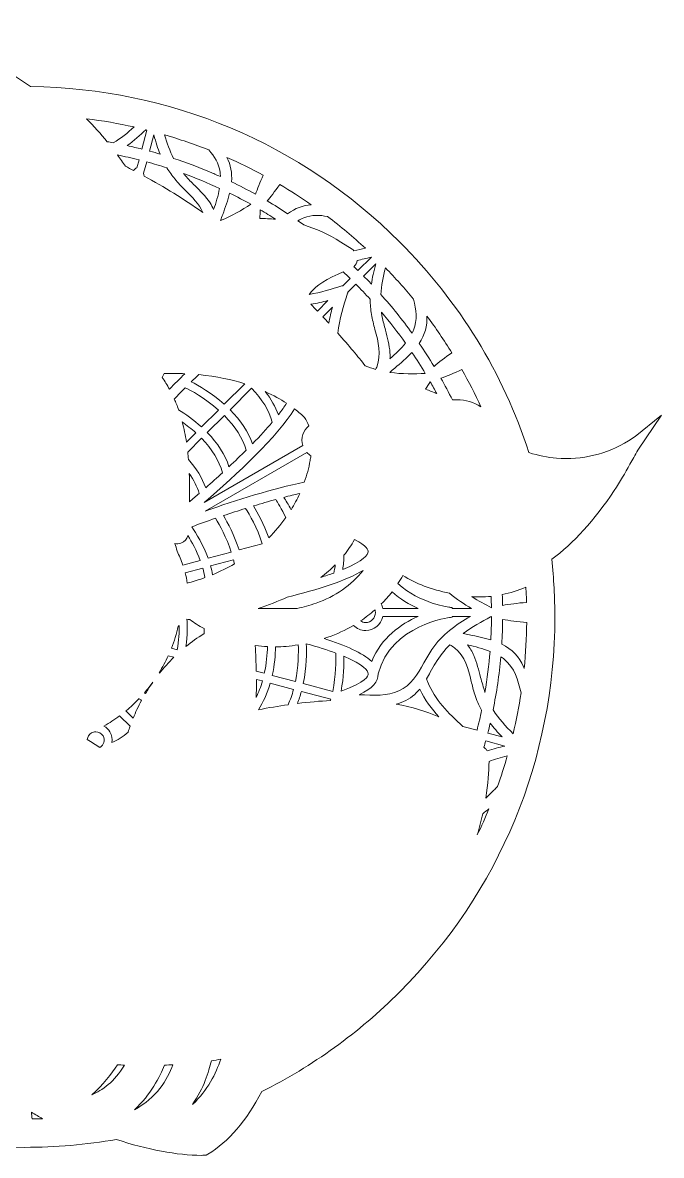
# Model space of a CAD drawing. Header units: millimetres. Extents: x 29 to 1471, y -326 to -22.
# Drawn here: x 1299.6 to 1470.9, y -326 to -22.5 of the extents above; entities that cross this region are included whole.
import ezdxf

# ---------------------------------------------------------------- set-up
doc = ezdxf.new("R2010")
doc.units = ezdxf.units.MM
doc.header["$MEASUREMENT"] = 0
doc.layers.add('Layer 1', color=7, linetype='Continuous')

msp = doc.modelspace()

# ---------------------------------------------------------------- linework, layer by layer
at = {"layer": 'Layer 1', "lineweight": 0}
for points, knots in [([(1463.9, -133.42), (1463.9, -133.42), (1462.07, -134.56), (1462.07, -134.56), (1456.36, -138.13), (1449.52, -139.77), (1442.81, -139.19), (1440.37, -138.98), (1437.94, -138.49), (1435.39, -137.71), (1428.45, -116.33), (1416.78, -97.34), (1400.7, -81.25), (1374.27, -54.82), (1339.14, -40.05), (1301.78, -39.64), (1297.49, -36.67), (1292.9, -34.01), (1288.14, -31.74), (1273.47, -24.73), (1259.79, -22.49), (1252.54, -22.68), (1252.54, -22.68), (1252.05, -22.7), (1252.05, -22.7), (1252.05, -22.7), (1251.64, -22.95), (1251.64, -22.95), (1244.8, -27.12), (1239.04, -34.68), (1234.52, -45.42), (1232.7, -49.74), (1231.48, -53.66), (1230.77, -56.25), (1219.95, -60.39), (1210.45, -66.56), (1202.53, -74.6), (1197.06, -80.14), (1192.4, -86.54), (1188.68, -93.62), (1168.65, -118.86), (1158.07, -149.33), (1158.07, -181.75), (1158.07, -182.17), (1158.08, -182.59), (1158.08, -183.01), (1158.08, -183.01), (1158.09, -183.44), (1158.09, -183.44), (1152.75, -187.66), (1147.57, -193.5), (1142.68, -200.82), (1141.11, -203.18), (1139.75, -205.59), (1138.43, -207.94), (1137.75, -209.15), (1137.06, -210.4), (1136.32, -211.64), (1136.32, -211.64), (1130.04, -221.01), (1130.04, -221.01), (1130.04, -221.01), (1137.02, -215.28), (1137.02, -215.28), (1137.02, -215.28), (1138.86, -214.13), (1138.86, -214.13), (1144.57, -210.56), (1151.4, -208.92), (1158.12, -209.5), (1159, -209.58), (1159.91, -209.69), (1160.84, -209.85), (1166.31, -237.27), (1179.74, -262.3), (1199.7, -282.25), (1226.54, -309.1), (1262.23, -323.88), (1300.2, -323.88), (1308.42, -323.88), (1316.69, -323.17), (1324.77, -321.77), (1332.93, -324.47), (1341.22, -326.02), (1347.51, -326.02), (1347.82, -326.02), (1348.11, -326.01), (1348.39, -326.01), (1348.39, -326.01), (1348.88, -325.99), (1348.88, -325.99), (1348.88, -325.99), (1349.3, -325.74), (1349.3, -325.74), (1354.84, -322.36), (1359.7, -316.71), (1363.75, -308.95), (1377.37, -302.13), (1389.8, -293.15), (1400.7, -282.25), (1427.54, -255.41), (1442.33, -219.72), (1442.33, -181.75), (1442.33, -176.61), (1442.05, -171.42), (1441.5, -166.3), (1447.3, -162.03), (1452.93, -155.83), (1458.25, -147.87), (1459.82, -145.52), (1461.16, -143.13), (1462.47, -140.8), (1463.08, -139.71), (1463.85, -138.35), (1464.61, -137.05), (1464.61, -137.05), (1470.89, -127.68), (1470.89, -127.68), (1470.89, -127.68), (1463.9, -133.42), (1463.9, -133.42)], [0, 0, 0, 0, 1, 1, 1, 2, 2, 2, 3, 3, 3, 4, 4, 4, 5, 5, 5, 6, 6, 6, 7, 7, 7, 8, 8, 8, 9, 9, 9, 10, 10, 10, 11, 11, 11, 12, 12, 12, 13, 13, 13, 14, 14, 14, 15, 15, 15, 16, 16, 16, 17, 17, 17, 18, 18, 18, 19, 19, 19, 20, 20, 20, 21, 21, 21, 22, 22, 22, 23, 23, 23, 24, 24, 24, 25, 25, 25, 26, 26, 26, 27, 27, 27, 28, 28, 28, 29, 29, 29, 30, 30, 30, 31, 31, 31, 32, 32, 32, 33, 33, 33, 34, 34, 34, 35, 35, 35, 36, 36, 36, 37, 37, 37, 38, 38, 38, 39, 39, 39, 40, 40, 40, 40]), ([(1329.5, -50.44), (1327.81, -52.03), (1325.97, -53.51), (1323.9, -54.67), (1323.37, -54.57), (1322.83, -54.48), (1322.3, -54.39), (1320.56, -52.27), (1318.72, -50.21), (1316.77, -48.24), (1321.05, -48.77), (1325.3, -49.51), (1329.5, -50.44)], [0, 0, 0, 0, 1, 1, 1, 2, 2, 2, 3, 3, 3, 4, 4, 4, 4]), ([(1332.97, -51.26), (1332.97, -51.26), (1331.6, -56.37), (1331.6, -56.37), (1330.34, -56.05), (1329.03, -55.74), (1327.69, -55.45), (1329.51, -54.13), (1331.15, -52.64), (1332.62, -51.18), (1332.73, -51.21), (1332.85, -51.23), (1332.97, -51.26)], [0, 0, 0, 0, 1, 1, 1, 2, 2, 2, 3, 3, 3, 4, 4, 4, 4]), ([(1334.83, -52.59), (1335.34, -54.55), (1335.87, -56.21), (1336.49, -57.72), (1335.6, -57.46), (1334.67, -57.19), (1333.67, -56.92), (1333.67, -56.92), (1334.83, -52.59), (1334.83, -52.59)], [0, 0, 0, 0, 1, 1, 1, 2, 2, 2, 3, 3, 3, 3]), ([(1349.56, -56.59), (1351.04, -58.3), (1352.2, -60.15), (1352.55, -62.53), (1352.61, -62.92), (1352.65, -63.32), (1352.66, -63.75), (1351.63, -63.28), (1350.73, -62.89), (1349.87, -62.52), (1346.74, -61.2), (1343.46, -59.97), (1340.12, -58.86), (1339.08, -56.88), (1338.31, -54.8), (1337.67, -52.54), (1341.7, -53.71), (1345.67, -55.06), (1349.56, -56.59)], [0, 0, 0, 0, 1, 1, 1, 2, 2, 2, 3, 3, 3, 4, 4, 4, 5, 5, 5, 6, 6, 6, 6]), ([(1330.27, -61.35), (1330.06, -61.42), (1329.88, -61.54), (1329.72, -61.72), (1329.6, -61.84), (1329.48, -61.97), (1329.37, -62.1), (1328.63, -61.72), (1327.9, -61.34), (1327.17, -60.98), (1326.49, -59.95), (1325.78, -58.94), (1325.05, -57.95), (1326.98, -58.34), (1328.92, -58.78), (1330.83, -59.26), (1330.83, -59.26), (1330.27, -61.35), (1330.27, -61.35)], [0, 0, 0, 0, 1, 1, 1, 2, 2, 2, 3, 3, 3, 4, 4, 4, 5, 5, 5, 6, 6, 6, 6]), ([(1343.24, -67.36), (1345.11, -69.24), (1346.91, -71.04), (1347.93, -73.32), (1342.77, -69.75), (1337.53, -66.5), (1332.24, -63.62), (1332.19, -63.37), (1332.14, -63.11), (1332.08, -62.84), (1332.08, -62.84), (1332.9, -59.8), (1332.9, -59.8), (1334.72, -60.3), (1336.55, -60.84), (1338.33, -61.41), (1338.97, -62.49), (1339.66, -63.46), (1340.43, -64.37), (1341.31, -65.43), (1342.29, -66.41), (1343.24, -67.36)], [0, 0, 0, 0, 1, 1, 1, 2, 2, 2, 3, 3, 3, 4, 4, 4, 5, 5, 5, 6, 6, 6, 7, 7, 7, 7]), ([(1364.15, -63.37), (1363.3, -65.25), (1362.56, -67.04), (1362.09, -68.47), (1359.93, -67.28), (1357.77, -66.16), (1355.64, -65.13), (1355.84, -62.73), (1355.43, -60.59), (1354.42, -58.62), (1357.72, -60.07), (1360.97, -61.66), (1364.15, -63.37)], [0, 0, 0, 0, 1, 1, 1, 2, 2, 2, 3, 3, 3, 4, 4, 4, 4]), ([(1350.84, -72.57), (1350.57, -71.97), (1350.25, -71.38), (1349.88, -70.81), (1348.71, -69.05), (1347.22, -67.57), (1345.78, -66.14), (1344.93, -65.29), (1344.05, -64.42), (1343.26, -63.5), (1343.09, -63.31), (1342.93, -63.12), (1342.78, -62.93), (1346.04, -64.11), (1349.27, -65.44), (1352.41, -66.89), (1352.08, -68.79), (1351.46, -70.74), (1350.84, -72.57)], [0, 0, 0, 0, 1, 1, 1, 2, 2, 2, 3, 3, 3, 4, 4, 4, 5, 5, 5, 6, 6, 6, 6]), ([(1377.01, -71.28), (1374.8, -71.42), (1372.75, -72.21), (1370.68, -73.69), (1368.91, -72.51), (1367.08, -71.37), (1365.22, -70.27), (1366.07, -69.26), (1367.17, -67.79), (1368.55, -65.86), (1371.43, -67.56), (1374.25, -69.36), (1377.01, -71.28)], [0, 0, 0, 0, 1, 1, 1, 2, 2, 2, 3, 3, 3, 4, 4, 4, 4]), ([(1353.29, -73.86), (1353.97, -72), (1354.66, -70.08), (1355.13, -68.19), (1357.1, -69.16), (1359.02, -70.16), (1360.84, -71.17), (1358.45, -72.69), (1355.68, -74.33), (1352.7, -75.51), (1352.89, -74.96), (1353.09, -74.41), (1353.29, -73.86)], [0, 0, 0, 0, 1, 1, 1, 2, 2, 2, 3, 3, 3, 4, 4, 4, 4]), ([(1363.25, -74.98), (1363.27, -74.17), (1363.3, -73.37), (1363.33, -72.61), (1364.73, -73.44), (1366.11, -74.29), (1367.47, -75.16), (1366, -75.02), (1364.59, -74.97), (1363.25, -74.98)], [0, 0, 0, 0, 1, 1, 1, 2, 2, 2, 3, 3, 3, 3]), ([(1381.4, -74.45), (1384.91, -77.11), (1388.3, -79.94), (1391.56, -82.94), (1390.54, -83.2), (1389.52, -83.42), (1388.47, -83.6), (1388.32, -83.45), (1388.16, -83.31), (1387.97, -83.2), (1387.97, -83.2), (1384.98, -81.31), (1384.98, -81.31), (1381.56, -79.16), (1378.21, -77.68), (1375.03, -76.69), (1374.49, -76.31), (1373.96, -75.93), (1373.43, -75.55), (1373.96, -75.25), (1374.48, -75), (1374.99, -74.8), (1377.19, -73.95), (1379.28, -74.03), (1381.4, -74.45)], [0, 0, 0, 0, 1, 1, 1, 2, 2, 2, 3, 3, 3, 4, 4, 4, 5, 5, 5, 6, 6, 6, 7, 7, 7, 8, 8, 8, 8]), ([(1389.54, -88.91), (1389.17, -88.55), (1388.82, -88.21), (1388.47, -87.88), (1388.93, -87.43), (1389.23, -86.84), (1389.33, -86.18), (1390.51, -85.96), (1391.76, -85.68), (1393.14, -85.31), (1393.14, -85.31), (1389.54, -88.91), (1389.54, -88.91)], [0, 0, 0, 0, 1, 1, 1, 2, 2, 2, 3, 3, 3, 4, 4, 4, 4]), ([(1393.14, -92.56), (1392.4, -91.77), (1391.72, -91.07), (1391.06, -90.41), (1391.06, -90.41), (1394.37, -87.11), (1394.37, -87.11), (1393.78, -89.15), (1393.38, -90.9), (1393.14, -92.56)], [0, 0, 0, 0, 1, 1, 1, 2, 2, 2, 3, 3, 3, 3]), ([(1376.49, -95.3), (1376.51, -95.27), (1376.53, -95.24), (1376.56, -95.21), (1377.56, -93.81), (1379.71, -91.74), (1384.25, -89.86), (1384.25, -89.86), (1385.6, -89.3), (1385.6, -89.3), (1386.21, -89.87), (1386.82, -90.45), (1387.42, -91.03), (1387.42, -91.03), (1385.48, -92.97), (1385.48, -92.97), (1385.39, -92.98), (1385.3, -93), (1385.21, -93.03), (1382.48, -93.89), (1379.55, -94.81), (1376.49, -95.3)], [0, 0, 0, 0, 1, 1, 1, 2, 2, 2, 3, 3, 3, 4, 4, 4, 5, 5, 5, 6, 6, 6, 7, 7, 7, 7]), ([(1396.91, -88.18), (1399.55, -90.9), (1402.07, -93.71), (1404.45, -96.61), (1405.14, -99.4), (1405.53, -102.1), (1404.44, -104.89), (1404.33, -105.17), (1404.2, -105.44), (1404.07, -105.72), (1401.47, -102.14), (1398.65, -98.63), (1395.67, -95.3), (1395.8, -92.94), (1396.25, -90.63), (1396.91, -88.18)], [0, 0, 0, 0, 1, 1, 1, 2, 2, 2, 3, 3, 3, 4, 4, 4, 5, 5, 5, 5]), ([(1394.56, -114.77), (1394.48, -114.97), (1394.39, -115.18), (1394.28, -115.4), (1393.34, -115.13), (1392.41, -114.81), (1391.5, -114.43), (1389.59, -112.02), (1387.12, -109.04), (1384.14, -105.68), (1384.53, -101.92), (1385.63, -98.35), (1386.77, -94.96), (1386.78, -94.93), (1386.79, -94.91), (1386.79, -94.9), (1386.83, -94.8), (1386.86, -94.7), (1386.88, -94.6), (1386.88, -94.6), (1388.94, -92.53), (1388.94, -92.53), (1390.26, -93.86), (1391.56, -95.23), (1392.81, -96.61), (1392.81, -98.01), (1392.93, -99.35), (1393.16, -100.68), (1393.16, -100.68), (1393.16, -100.68), (1393.16, -100.68), (1393.4, -102.04), (1393.75, -103.38), (1394.1, -104.67), (1395.02, -108.12), (1395.89, -111.38), (1394.56, -114.77)], [0, 0, 0, 0, 1, 1, 1, 2, 2, 2, 3, 3, 3, 4, 4, 4, 5, 5, 5, 6, 6, 6, 7, 7, 7, 8, 8, 8, 9, 9, 9, 10, 10, 10, 11, 11, 11, 12, 12, 12, 12]), ([(1378.68, -99.77), (1378.11, -99.17), (1377.52, -98.57), (1376.93, -97.96), (1378.51, -97.7), (1380.04, -97.34), (1381.49, -96.95), (1381.49, -96.95), (1378.68, -99.77), (1378.68, -99.77)], [0, 0, 0, 0, 1, 1, 1, 2, 2, 2, 3, 3, 3, 3]), ([(1382.72, -98.75), (1382.34, -100.1), (1381.98, -101.52), (1381.71, -103), (1381.2, -102.45), (1380.68, -101.89), (1380.15, -101.32), (1380.15, -101.32), (1382.72, -98.75), (1382.72, -98.75)], [0, 0, 0, 0, 1, 1, 1, 2, 2, 2, 3, 3, 3, 3]), ([(1398.12, -112.57), (1398.15, -112.05), (1398.15, -111.52), (1398.12, -110.98), (1397.99, -108.88), (1397.44, -106.85), (1396.91, -104.89), (1396.6, -103.73), (1396.27, -102.53), (1396.04, -101.34), (1395.96, -100.92), (1395.89, -100.49), (1395.84, -100.06), (1398.11, -102.75), (1400.28, -105.55), (1402.3, -108.39), (1401.13, -109.84), (1399.7, -111.17), (1398.12, -112.57)], [0, 0, 0, 0, 1, 1, 1, 2, 2, 2, 3, 3, 3, 4, 4, 4, 5, 5, 5, 6, 6, 6, 6]), ([(1408, -101.12), (1410.39, -104.3), (1412.63, -107.58), (1414.72, -110.94), (1412.9, -112.23), (1411.19, -113.51), (1409.94, -114.6), (1408.69, -112.53), (1407.36, -110.46), (1405.98, -108.44), (1407.5, -106.15), (1408.16, -103.75), (1408, -101.12)], [0, 0, 0, 0, 1, 1, 1, 2, 2, 2, 3, 3, 3, 4, 4, 4, 4]), ([(1404.02, -110.88), (1405.27, -112.73), (1406.47, -114.61), (1407.6, -116.5), (1404.7, -116.63), (1401.36, -116.69), (1398.07, -116.21), (1398.51, -115.82), (1398.97, -115.44), (1399.41, -115.07), (1400.99, -113.74), (1402.63, -112.36), (1404.02, -110.88)], [0, 0, 0, 0, 1, 1, 1, 2, 2, 2, 3, 3, 3, 4, 4, 4, 4]), ([(1339, -120.72), (1338.4, -119.61), (1337.75, -118.55), (1337.04, -117.54), (1337.04, -117.54), (1337.62, -116.54), (1337.62, -116.54), (1339.54, -116.48), (1341.38, -116.49), (1343.13, -116.57), (1341.76, -117.9), (1340.38, -119.29), (1339, -120.72)], [0, 0, 0, 0, 1, 1, 1, 2, 2, 2, 3, 3, 3, 4, 4, 4, 4]), ([(1353.69, -124.76), (1350.27, -121.71), (1346.72, -119.68), (1344.86, -118.71), (1345.53, -118.05), (1346.19, -117.42), (1346.83, -116.81), (1351.7, -117.27), (1355.82, -118.19), (1359.19, -119.25), (1359.19, -119.25), (1353.69, -124.76), (1353.69, -124.76)], [0, 0, 0, 0, 1, 1, 1, 2, 2, 2, 3, 3, 3, 4, 4, 4, 4]), ([(1422.52, -125.43), (1420.6, -124.17), (1418.47, -123.54), (1416.06, -123.54), (1415.67, -123.54), (1415.28, -123.56), (1414.88, -123.59), (1413.87, -121.58), (1412.84, -119.63), (1411.8, -117.78), (1413.38, -117.23), (1415.36, -116.39), (1417.4, -115.45), (1419.25, -118.7), (1420.95, -122.03), (1422.52, -125.43)], [0, 0, 0, 0, 1, 1, 1, 2, 2, 2, 3, 3, 3, 4, 4, 4, 5, 5, 5, 5]), ([(1343.25, -120.31), (1344.57, -120.97), (1348.46, -123.04), (1352.15, -126.3), (1352.15, -126.3), (1347.6, -130.84), (1347.6, -130.84), (1345.47, -128.9), (1343.27, -127.36), (1341.43, -126.21), (1341.09, -125.23), (1340.71, -124.28), (1340.3, -123.35), (1341.31, -122.29), (1342.3, -121.27), (1343.25, -120.31)], [0, 0, 0, 0, 1, 1, 1, 2, 2, 2, 3, 3, 3, 4, 4, 4, 5, 5, 5, 5]), ([(1366.58, -129.59), (1365.1, -131.33), (1363.32, -133.26), (1361.26, -135.35), (1360.13, -132.17), (1358.11, -129.1), (1355.25, -126.23), (1355.25, -126.23), (1361.02, -120.46), (1361.02, -120.46), (1363.85, -123.36), (1365.72, -126.43), (1366.58, -129.59)], [0, 0, 0, 0, 1, 1, 1, 2, 2, 2, 3, 3, 3, 4, 4, 4, 4]), ([(1368.2, -127.6), (1367.43, -125.45), (1366.25, -123.36), (1364.68, -121.35), (1366.91, -122.36), (1368.81, -123.44), (1370.38, -124.48), (1369.85, -125.35), (1369.15, -126.38), (1368.2, -127.6)], [0, 0, 0, 0, 1, 1, 1, 2, 2, 2, 3, 3, 3, 3]), ([(1407.67, -120.7), (1408.08, -120.03), (1408.5, -119.37), (1408.89, -118.75), (1408.9, -118.75), (1408.9, -118.74), (1408.91, -118.73), (1409.52, -119.79), (1410.1, -120.84), (1410.66, -121.89), (1409.69, -121.48), (1408.7, -121.08), (1407.67, -120.7)], [0, 0, 0, 0, 1, 1, 1, 2, 2, 2, 3, 3, 3, 4, 4, 4, 4]), ([(1374.75, -135.81), (1374.75, -135.81), (1348.3, -151.08), (1348.3, -151.08), (1357.04, -143.57), (1368.08, -133.32), (1372.51, -125.97), (1373.69, -126.87), (1374.6, -127.68), (1375.22, -128.28), (1375.71, -128.97), (1376.08, -129.73), (1376.36, -130.53), (1374.78, -131.73), (1374.12, -133.85), (1374.75, -135.81)], [0, 0, 0, 0, 1, 1, 1, 2, 2, 2, 3, 3, 3, 4, 4, 4, 5, 5, 5, 5]), ([(1346.06, -132.39), (1346.06, -132.39), (1343.55, -134.9), (1343.55, -134.9), (1343.27, -133.02), (1342.89, -131.22), (1342.44, -129.49), (1343.61, -130.33), (1344.85, -131.29), (1346.06, -132.39)], [0, 0, 0, 0, 1, 1, 1, 2, 2, 2, 3, 3, 3, 3]), ([(1353.71, -127.77), (1356.67, -130.72), (1358.63, -133.85), (1359.56, -137.06), (1358.13, -138.48), (1356.59, -139.96), (1354.96, -141.48), (1353.89, -138.29), (1351.94, -135.22), (1349.14, -132.33), (1349.14, -132.33), (1353.71, -127.77), (1353.71, -127.77)], [0, 0, 0, 0, 1, 1, 1, 2, 2, 2, 3, 3, 3, 4, 4, 4, 4]), ([(1347.6, -133.87), (1350.45, -136.81), (1352.34, -139.91), (1353.21, -143.09), (1351.77, -144.4), (1350.27, -145.75), (1348.72, -147.11), (1347.77, -144.48), (1346.21, -141.94), (1344.07, -139.52), (1344.02, -138.88), (1343.96, -138.23), (1343.89, -137.59), (1343.89, -137.59), (1347.6, -133.87), (1347.6, -133.87)], [0, 0, 0, 0, 1, 1, 1, 2, 2, 2, 3, 3, 3, 4, 4, 4, 5, 5, 5, 5]), ([(1376.91, -138.57), (1376.85, -139.02), (1376.78, -139.45), (1376.72, -139.83), (1376.37, -141.8), (1375.84, -143.75), (1375.15, -145.66), (1366.88, -147.25), (1356.74, -150.5), (1348.57, -153.39), (1348.57, -153.39), (1375.82, -137.66), (1375.82, -137.66), (1376.14, -138.02), (1376.51, -138.32), (1376.91, -138.57)], [0, 0, 0, 0, 1, 1, 1, 2, 2, 2, 3, 3, 3, 4, 4, 4, 5, 5, 5, 5]), ([(1344.3, -143.31), (1345.52, -145.05), (1346.41, -146.83), (1346.97, -148.64), (1346.11, -149.38), (1345.23, -150.13), (1344.35, -150.88), (1344.4, -148.59), (1344.41, -146.03), (1344.3, -143.31)], [0, 0, 0, 0, 1, 1, 1, 2, 2, 2, 3, 3, 3, 3]), ([(1369.67, -149.69), (1371.17, -149.31), (1372.58, -148.97), (1373.92, -148.67), (1373.24, -150.16), (1372.46, -151.61), (1371.6, -153.01), (1370.86, -151.61), (1370.18, -150.48), (1369.67, -149.69)], [0, 0, 0, 0, 1, 1, 1, 2, 2, 2, 3, 3, 3, 3]), ([(1370.21, -155.1), (1368.86, -157.02), (1367.33, -158.84), (1365.63, -160.52), (1364.34, -156.85), (1362.65, -153.81), (1361.53, -151.99), (1363.6, -151.36), (1365.6, -150.78), (1367.49, -150.27), (1367.99, -151.03), (1369.08, -152.77), (1370.21, -155.1)], [0, 0, 0, 0, 1, 1, 1, 2, 2, 2, 3, 3, 3, 4, 4, 4, 4]), ([(1357.68, -163.8), (1356.42, -159.85), (1354.61, -156.51), (1353.45, -154.59), (1355.47, -153.91), (1357.47, -153.26), (1359.4, -152.65), (1360.42, -154.27), (1362.49, -157.83), (1363.88, -162.14), (1363.88, -162.14), (1357.68, -163.8), (1357.68, -163.8)], [0, 0, 0, 0, 1, 1, 1, 2, 2, 2, 3, 3, 3, 4, 4, 4, 4]), ([(1351.36, -155.3), (1352.47, -157.12), (1354.3, -160.42), (1355.57, -164.37), (1355.57, -164.37), (1349.37, -166.03), (1349.37, -166.03), (1348.05, -162.38), (1346.18, -159.34), (1344.96, -157.58), (1347.08, -156.8), (1349.23, -156.04), (1351.36, -155.3)], [0, 0, 0, 0, 1, 1, 1, 2, 2, 2, 3, 3, 3, 4, 4, 4, 4]), ([(1341.04, -164.1), (1340.86, -163.42), (1340.67, -162.74), (1340.45, -162.07), (1340.99, -162.18), (1341.55, -162.15), (1342.09, -161.95), (1343.01, -161.61), (1343.68, -160.87), (1343.94, -159.96), (1344.97, -161.6), (1346.27, -163.93), (1347.25, -166.6), (1347.25, -166.6), (1342.61, -167.84), (1342.61, -167.84), (1342.14, -166.48), (1341.59, -165.22), (1341.04, -164.1)], [0, 0, 0, 0, 1, 1, 1, 2, 2, 2, 3, 3, 3, 4, 4, 4, 5, 5, 5, 6, 6, 6, 6]), ([(1392.25, -164.26), (1392.19, -165.07), (1391.19, -166.73), (1385.44, -169.07), (1385.67, -167.83), (1385.78, -166.54), (1385.77, -165.22), (1386.85, -163.88), (1387.79, -162.49), (1388.6, -161.03), (1392.03, -162.67), (1392.28, -163.86), (1392.25, -164.26)], [0, 0, 0, 0, 1, 1, 1, 2, 2, 2, 3, 3, 3, 4, 4, 4, 4]), ([(1350.55, -170.42), (1350.42, -169.65), (1350.24, -168.87), (1350.02, -168.08), (1350.02, -168.08), (1356.16, -166.43), (1356.16, -166.43), (1356.26, -166.8), (1356.34, -167.17), (1356.42, -167.54), (1354.55, -168.62), (1352.59, -169.58), (1350.55, -170.42)], [0, 0, 0, 0, 1, 1, 1, 2, 2, 2, 3, 3, 3, 4, 4, 4, 4]), ([(1347.92, -168.64), (1348.16, -169.52), (1348.35, -170.37), (1348.49, -171.21), (1347.11, -171.71), (1345.71, -172.15), (1344.28, -172.53), (1344.28, -172.53), (1343.78, -172.66), (1343.78, -172.66), (1343.66, -171.76), (1343.48, -170.84), (1343.23, -169.89), (1343.23, -169.89), (1347.92, -168.64), (1347.92, -168.64)], [0, 0, 0, 0, 1, 1, 1, 2, 2, 2, 3, 3, 3, 4, 4, 4, 5, 5, 5, 5]), ([(1390.94, -169.26), (1387.84, -173.16), (1383.38, -176.31), (1378.33, -178.05), (1376.59, -178.65), (1374.89, -179.11), (1373.24, -179.45), (1373.24, -179.45), (1362.81, -179.45), (1362.81, -179.45), (1365.58, -178.54), (1368.16, -177.54), (1370.54, -176.44), (1378.65, -174.46), (1386.43, -172.02), (1390.94, -169.26)], [0, 0, 0, 0, 1, 1, 1, 2, 2, 2, 3, 3, 3, 4, 4, 4, 5, 5, 5, 5]), ([(1383.05, -169.98), (1381.97, -170.36), (1380.81, -170.75), (1379.56, -171.14), (1380.98, -170.07), (1382.28, -168.95), (1383.47, -167.77), (1383.37, -168.53), (1383.24, -169.27), (1383.05, -169.98)], [0, 0, 0, 0, 1, 1, 1, 2, 2, 2, 3, 3, 3, 3]), ([(1414.32, -179.17), (1414.2, -179.16), (1406.12, -178.21), (1400.26, -172.81), (1400.72, -172.1), (1401.17, -171.37), (1401.57, -170.63), (1405.06, -172.8), (1409.26, -174.4), (1414.11, -175.4), (1415.98, -176.99), (1417.97, -178.29), (1419.98, -179.45), (1419.98, -179.45), (1414.79, -179.45), (1414.79, -179.45), (1414.79, -179.45), (1414.81, -179.22), (1414.81, -179.22), (1414.81, -179.22), (1414.32, -179.17), (1414.32, -179.17)], [0, 0, 0, 0, 1, 1, 1, 2, 2, 2, 3, 3, 3, 4, 4, 4, 5, 5, 5, 6, 6, 6, 7, 7, 7, 7]), ([(1398.67, -175.03), (1400.88, -176.99), (1403.34, -178.42), (1405.68, -179.45), (1405.68, -179.45), (1396.22, -179.45), (1396.22, -179.45), (1396.13, -179.03), (1395.98, -178.63), (1395.8, -178.26), (1396.83, -177.24), (1397.78, -176.15), (1398.67, -175.03)], [0, 0, 0, 0, 1, 1, 1, 2, 2, 2, 3, 3, 3, 4, 4, 4, 4]), ([(1434.56, -173.79), (1434.64, -175.15), (1434.7, -176.5), (1434.74, -177.84), (1432.37, -178.04), (1430.09, -178.31), (1428.32, -178.64), (1428.3, -177.67), (1428.27, -176.71), (1428.24, -175.76), (1430.35, -175.33), (1432.46, -174.67), (1434.56, -173.79)], [0, 0, 0, 0, 1, 1, 1, 2, 2, 2, 3, 3, 3, 4, 4, 4, 4]), ([(1425.33, -179.26), (1423.66, -178.41), (1421.85, -177.43), (1420.07, -176.29), (1420.79, -176.35), (1421.52, -176.38), (1422.25, -176.38), (1423.25, -176.38), (1424.25, -176.33), (1425.25, -176.22), (1425.29, -177.23), (1425.32, -178.24), (1425.33, -179.26)], [0, 0, 0, 0, 1, 1, 1, 2, 2, 2, 3, 3, 3, 4, 4, 4, 4]), ([(1380.44, -187.52), (1380.78, -187.41), (1381.13, -187.3), (1381.47, -187.18), (1383.87, -186.36), (1386.16, -185.28), (1388.33, -184.01), (1389.19, -184.87), (1390.35, -185.4), (1391.62, -185.4), (1393.83, -185.4), (1395.74, -183.79), (1396.22, -181.59), (1396.22, -181.59), (1405.68, -181.59), (1405.68, -181.59), (1401.01, -183.64), (1395.82, -187.28), (1393.22, -193.65), (1390.84, -191.41), (1386.12, -189.34), (1380.44, -187.52)], [0, 0, 0, 0, 1, 1, 1, 2, 2, 2, 3, 3, 3, 4, 4, 4, 5, 5, 5, 6, 6, 6, 7, 7, 7, 7]), ([(1389.9, -202.58), (1393.39, -200.89), (1395.01, -199.09), (1394.96, -196.97), (1398.44, -183.75), (1414.16, -181.89), (1414.32, -181.87), (1414.32, -181.87), (1414.82, -181.82), (1414.82, -181.82), (1414.82, -181.82), (1414.79, -181.59), (1414.79, -181.59), (1414.79, -181.59), (1419.69, -181.59), (1419.69, -181.59), (1415.88, -183.77), (1412.11, -186.44), (1409.34, -190.49), (1408.56, -191.63), (1407.88, -192.84), (1407.23, -194.01), (1405.48, -197.12), (1403.83, -200.05), (1400.54, -201.55), (1397.49, -202.93), (1393.66, -202.8), (1389.9, -202.58)], [0, 0, 0, 0, 1, 1, 1, 2, 2, 2, 3, 3, 3, 4, 4, 4, 5, 5, 5, 6, 6, 6, 7, 7, 7, 8, 8, 8, 9, 9, 9, 9]), ([(1394.11, -179.83), (1394.16, -180.05), (1394.2, -180.28), (1394.2, -180.52), (1394.2, -182.03), (1393.04, -183.25), (1391.62, -183.25), (1391.1, -183.25), (1390.63, -183.09), (1390.23, -182.82), (1391.59, -181.9), (1392.89, -180.9), (1394.11, -179.83)], [0, 0, 0, 0, 1, 1, 1, 2, 2, 2, 3, 3, 3, 4, 4, 4, 4]), ([(1425.15, -187.89), (1423.33, -187.32), (1421.37, -186.92), (1419.48, -186.53), (1418.89, -186.41), (1418.3, -186.29), (1417.71, -186.17), (1420.13, -184.4), (1422.79, -182.95), (1425.11, -181.75), (1425.14, -181.74), (1425.16, -181.73), (1425.18, -181.72), (1425.24, -181.69), (1425.29, -181.67), (1425.34, -181.64), (1425.33, -183.66), (1425.27, -185.76), (1425.15, -187.89)], [0, 0, 0, 0, 1, 1, 1, 2, 2, 2, 3, 3, 3, 4, 4, 4, 5, 5, 5, 6, 6, 6, 6]), ([(1339.52, -190.15), (1340.28, -188.23), (1340.9, -186.25), (1341.37, -184.22), (1341.44, -184.17), (1341.52, -184.12), (1341.6, -184.06), (1341.62, -185.69), (1341.53, -188.05), (1341.07, -190.56), (1341.07, -190.56), (1339.52, -190.15), (1339.52, -190.15)], [0, 0, 0, 0, 1, 1, 1, 2, 2, 2, 3, 3, 3, 4, 4, 4, 4]), ([(1343.68, -182.33), (1343.93, -182.37), (1344.18, -182.41), (1344.42, -182.45), (1345.63, -183.32), (1346.92, -184.13), (1348.26, -184.86), (1348.27, -185.27), (1348.29, -185.72), (1348.29, -186.19), (1346.53, -187.3), (1344.91, -188.47), (1343.41, -189.69), (1343.86, -186.59), (1343.79, -183.86), (1343.68, -182.33)], [0, 0, 0, 0, 1, 1, 1, 2, 2, 2, 3, 3, 3, 4, 4, 4, 5, 5, 5, 5]), ([(1434.1, -195.53), (1434.05, -195.39), (1433.99, -195.26), (1433.94, -195.13), (1432.8, -192.41), (1430.88, -190.41), (1428.09, -189.03), (1428.23, -186.82), (1428.31, -184.6), (1428.33, -182.4), (1430.11, -182.74), (1432.41, -183), (1434.79, -183.2), (1434.75, -187.34), (1434.51, -191.45), (1434.1, -195.53)], [0, 0, 0, 0, 1, 1, 1, 2, 2, 2, 3, 3, 3, 4, 4, 4, 5, 5, 5, 5]), ([(1365.3, -189.69), (1365.22, -191.7), (1365, -194.21), (1364.43, -196.82), (1364.43, -196.82), (1362.26, -196.24), (1362.26, -196.24), (1362.21, -193.97), (1362.12, -191.68), (1362.01, -189.38), (1363.1, -189.53), (1364.2, -189.63), (1365.3, -189.69)], [0, 0, 0, 0, 1, 1, 1, 2, 2, 2, 3, 3, 3, 4, 4, 4, 4]), ([(1366.55, -197.39), (1367.16, -194.58), (1367.4, -191.91), (1367.47, -189.74), (1368.43, -189.74), (1369.38, -189.7), (1370.3, -189.62), (1371.36, -189.54), (1372.44, -189.4), (1373.54, -189.21), (1373.6, -191.17), (1373.58, -194.95), (1372.76, -199.05), (1372.76, -199.05), (1366.55, -197.39), (1366.55, -197.39)], [0, 0, 0, 0, 1, 1, 1, 2, 2, 2, 3, 3, 3, 4, 4, 4, 5, 5, 5, 5]), ([(1374.86, -199.62), (1375.79, -195.13), (1375.78, -191.03), (1375.68, -188.93), (1378.7, -189.77), (1381.36, -190.61), (1383.6, -191.44), (1383.67, -193.3), (1383.69, -197.38), (1382.76, -201.73), (1382.76, -201.73), (1374.86, -199.62), (1374.86, -199.62)], [0, 0, 0, 0, 1, 1, 1, 2, 2, 2, 3, 3, 3, 4, 4, 4, 4]), ([(1417.69, -211.1), (1413.68, -207.41), (1410.21, -203.96), (1408.26, -199.22), (1408.16, -198.96), (1408.05, -198.68), (1407.93, -198.34), (1408.27, -197.75), (1408.6, -197.14), (1408.92, -196.56), (1409.39, -195.7), (1409.83, -194.88), (1410.3, -194.12), (1411.44, -192.28), (1412.72, -190.65), (1414.2, -189.17), (1414.65, -189.44), (1415.05, -189.73), (1415.43, -190.03), (1418.3, -192.34), (1419.09, -195.57), (1419.92, -199), (1420.2, -200.15), (1420.49, -201.34), (1420.86, -202.5), (1421.33, -203.95), (1421.93, -205.33), (1422.7, -206.73), (1422.33, -208.52), (1421.91, -210.32), (1421.46, -212.1), (1421.46, -212.1), (1417.69, -211.1), (1417.69, -211.1)], [0, 0, 0, 0, 1, 1, 1, 2, 2, 2, 3, 3, 3, 4, 4, 4, 5, 5, 5, 6, 6, 6, 7, 7, 7, 8, 8, 8, 9, 9, 9, 10, 10, 10, 11, 11, 11, 11]), ([(1422.44, -197.93), (1421.93, -195.99), (1421.4, -193.98), (1420.59, -192.07), (1420.14, -191), (1419.59, -190.06), (1418.91, -189.23), (1420.97, -189.69), (1423.06, -190.21), (1424.95, -190.96), (1424.67, -194.61), (1424.21, -198.29), (1423.6, -201.95), (1423.15, -200.62), (1422.79, -199.26), (1422.44, -197.93)], [0, 0, 0, 0, 1, 1, 1, 2, 2, 2, 3, 3, 3, 4, 4, 4, 5, 5, 5, 5]), ([(1336.36, -196.8), (1336.32, -196.76), (1336.27, -196.73), (1336.23, -196.7), (1337.14, -195.23), (1337.96, -193.7), (1338.67, -192.14), (1338.67, -192.14), (1340.2, -192.55), (1340.2, -192.55), (1338.79, -193.94), (1337.51, -195.36), (1336.36, -196.8)], [0, 0, 0, 0, 1, 1, 1, 2, 2, 2, 3, 3, 3, 4, 4, 4, 4]), ([(1385.78, -192.28), (1391.24, -194.55), (1392.19, -196.18), (1392.25, -196.96), (1392.29, -197.47), (1391.87, -199.27), (1385.01, -201.62), (1385.75, -197.88), (1385.83, -194.42), (1385.78, -192.28)], [0, 0, 0, 0, 1, 1, 1, 2, 2, 2, 3, 3, 3, 3]), ([(1431.15, -213.04), (1429.12, -211.06), (1427.25, -208.99), (1425.78, -206.62), (1426.72, -201.98), (1427.41, -197.21), (1427.84, -192.41), (1428.17, -192.63), (1428.48, -192.85), (1428.77, -193.09), (1431.64, -195.4), (1432.43, -198.64), (1433.27, -202.06), (1433.27, -202.07), (1433.27, -202.07), (1433.27, -202.08), (1432.72, -205.77), (1432.01, -209.43), (1431.15, -213.04)], [0, 0, 0, 0, 1, 1, 1, 2, 2, 2, 3, 3, 3, 4, 4, 4, 5, 5, 5, 6, 6, 6, 6]), ([(1334.51, -199.25), (1333.81, -200.26), (1333.17, -201.26), (1332.57, -202.25), (1332.57, -202.25), (1332.57, -202.25), (1332.57, -202.25), (1332.47, -202.19), (1332.38, -202.13), (1332.29, -202.06), (1332.29, -202.05), (1332.3, -202.05), (1332.3, -202.04), (1333.08, -201.14), (1333.82, -200.21), (1334.51, -199.25)], [0, 0, 0, 0, 1, 1, 1, 2, 2, 2, 3, 3, 3, 4, 4, 4, 5, 5, 5, 5]), ([(1362.3, -198.47), (1362.3, -198.47), (1363.92, -198.9), (1363.92, -198.9), (1363.47, -200.5), (1362.91, -201.96), (1362.25, -203.3), (1362.3, -201.69), (1362.32, -200.08), (1362.3, -198.47)], [0, 0, 0, 0, 1, 1, 1, 2, 2, 2, 3, 3, 3, 3]), ([(1366.02, -199.47), (1366.02, -199.47), (1372.27, -201.14), (1372.27, -201.14), (1371.87, -202.62), (1371.38, -204), (1370.81, -205.27), (1368.25, -205.63), (1365.61, -206.08), (1362.86, -206.61), (1364.19, -204.56), (1365.25, -202.17), (1366.02, -199.47)], [0, 0, 0, 0, 1, 1, 1, 2, 2, 2, 3, 3, 3, 4, 4, 4, 4]), ([(1374.37, -201.7), (1374.37, -201.7), (1382.25, -203.81), (1382.25, -203.81), (1382.22, -203.93), (1382.18, -204.03), (1382.15, -204.14), (1379.32, -204.28), (1376.38, -204.55), (1373.3, -204.93), (1373.71, -203.91), (1374.06, -202.83), (1374.37, -201.7)], [0, 0, 0, 0, 1, 1, 1, 2, 2, 2, 3, 3, 3, 4, 4, 4, 4]), ([(1399.78, -205.08), (1401.54, -204.64), (1403.25, -203.86), (1404.75, -202.52), (1405.21, -202.11), (1405.66, -201.63), (1406.1, -201.08), (1407.48, -204), (1409.38, -206.47), (1411.25, -208.53), (1407.75, -206.98), (1403.93, -205.83), (1399.78, -205.08)], [0, 0, 0, 0, 1, 1, 1, 2, 2, 2, 3, 3, 3, 4, 4, 4, 4]), ([(1329.27, -208.83), (1329.27, -208.83), (1327.34, -206.89), (1327.34, -206.89), (1328.56, -205.88), (1329.73, -204.79), (1330.84, -203.64), (1331.04, -203.81), (1331.26, -203.97), (1331.5, -204.1), (1331.5, -204.11), (1331.51, -204.11), (1331.51, -204.11), (1330.63, -205.74), (1329.89, -207.33), (1329.27, -208.83)], [0, 0, 0, 0, 1, 1, 1, 2, 2, 2, 3, 3, 3, 4, 4, 4, 5, 5, 5, 5]), ([(1323.03, -212.57), (1323.03, -212.57), (1323.03, -212.57), (1323.03, -212.57), (1322.63, -211.88), (1322.08, -211.34), (1321.44, -210.97), (1322.9, -210.14), (1324.3, -209.23), (1325.64, -208.23), (1325.64, -208.23), (1328.43, -211.02), (1328.43, -211.02), (1328.25, -211.54), (1328.07, -212.07), (1327.92, -212.61), (1326.51, -213.82), (1325.06, -214.76), (1323.57, -215.4), (1323.72, -214.43), (1323.53, -213.44), (1323.03, -212.57)], [0, 0, 0, 0, 1, 1, 1, 2, 2, 2, 3, 3, 3, 4, 4, 4, 5, 5, 5, 6, 6, 6, 7, 7, 7, 7]), ([(1424.34, -212.88), (1424.57, -211.98), (1424.79, -211.1), (1425, -210.22), (1425.9, -211.41), (1426.95, -212.62), (1428.2, -213.91), (1428.2, -213.91), (1424.34, -212.88), (1424.34, -212.88)], [0, 0, 0, 0, 1, 1, 1, 2, 2, 2, 3, 3, 3, 3]), ([(1319.22, -212.51), (1320.02, -212.51), (1320.77, -212.94), (1321.18, -213.64), (1321.48, -214.16), (1321.56, -214.77), (1321.4, -215.35), (1321.24, -215.94), (1320.87, -216.42), (1320.35, -216.72), (1320.33, -216.73), (1320.31, -216.74), (1320.3, -216.75), (1319.21, -215.99), (1318.1, -215.27), (1316.97, -214.6), (1317.03, -213.88), (1317.42, -213.2), (1318.09, -212.81), (1318.44, -212.61), (1318.82, -212.51), (1319.22, -212.51)], [0, 0, 0, 0, 1, 1, 1, 2, 2, 2, 3, 3, 3, 4, 4, 4, 5, 5, 5, 6, 6, 6, 7, 7, 7, 7]), ([(1423.79, -214.95), (1423.79, -214.95), (1428.96, -216.33), (1428.96, -216.33), (1427.43, -216.68), (1425.83, -217.11), (1424.23, -217.65), (1424.1, -217.43), (1423.94, -217.22), (1423.75, -217.04), (1423.75, -217.04), (1423.32, -216.63), (1423.32, -216.63), (1423.48, -216.08), (1423.63, -215.52), (1423.79, -214.95)], [0, 0, 0, 0, 1, 1, 1, 2, 2, 2, 3, 3, 3, 4, 4, 4, 5, 5, 5, 5]), ([(1426.95, -227.2), (1426.61, -227.53), (1426.28, -227.86), (1425.95, -228.18), (1425.24, -228.9), (1424.53, -229.6), (1423.8, -230.26), (1424.42, -226.52), (1424.68, -223.18), (1424.69, -220.44), (1426.23, -219.88), (1427.86, -219.41), (1429.59, -218.99), (1428.8, -221.75), (1427.92, -224.49), (1426.95, -227.2)], [0, 0, 0, 0, 1, 1, 1, 2, 2, 2, 3, 3, 3, 4, 4, 4, 5, 5, 5, 5]), ([(1421.54, -240.14), (1422.11, -238.2), (1422.58, -236.31), (1422.99, -234.48), (1423.57, -234.06), (1424.13, -233.61), (1424.67, -233.13), (1423.7, -235.5), (1422.65, -237.84), (1421.54, -240.14)], [0, 0, 0, 0, 1, 1, 1, 2, 2, 2, 3, 3, 3, 3]), ([(1345.2, -312.36), (1348.16, -308.01), (1349.57, -303.64), (1350.23, -300.67), (1351.06, -300.55), (1351.9, -300.41), (1352.73, -300.27), (1351.49, -304.08), (1349.24, -308.54), (1345.2, -312.36)], [0, 0, 0, 0, 1, 1, 1, 2, 2, 2, 3, 3, 3, 3]), ([(1318.22, -309.79), (1321.13, -307.15), (1323.46, -304.16), (1325.09, -301.76), (1325.7, -301.79), (1326.3, -301.82), (1326.9, -301.85), (1324.24, -306.33), (1320.95, -308.62), (1318.22, -309.79)], [0, 0, 0, 0, 1, 1, 1, 2, 2, 2, 3, 3, 3, 3]), ([(1329.63, -313.79), (1333.94, -309.79), (1336.41, -304.98), (1337.68, -301.84), (1338.42, -301.81), (1339.17, -301.77), (1339.9, -301.72), (1338.43, -305.8), (1335.49, -310.59), (1329.63, -313.79)], [0, 0, 0, 0, 1, 1, 1, 2, 2, 2, 3, 3, 3, 3]), ([(1302.17, -316.27), (1302.12, -315.66), (1302.06, -315.04), (1302, -314.44), (1303.01, -315.07), (1304, -315.66), (1304.97, -316.21), (1304.03, -316.24), (1303.1, -316.26), (1302.17, -316.27)], [0, 0, 0, 0, 1, 1, 1, 2, 2, 2, 3, 3, 3, 3])]:
    msp.add_open_spline(points, degree=3, knots=knots, dxfattribs=at)

doc.saveas('drawing.dxf')
